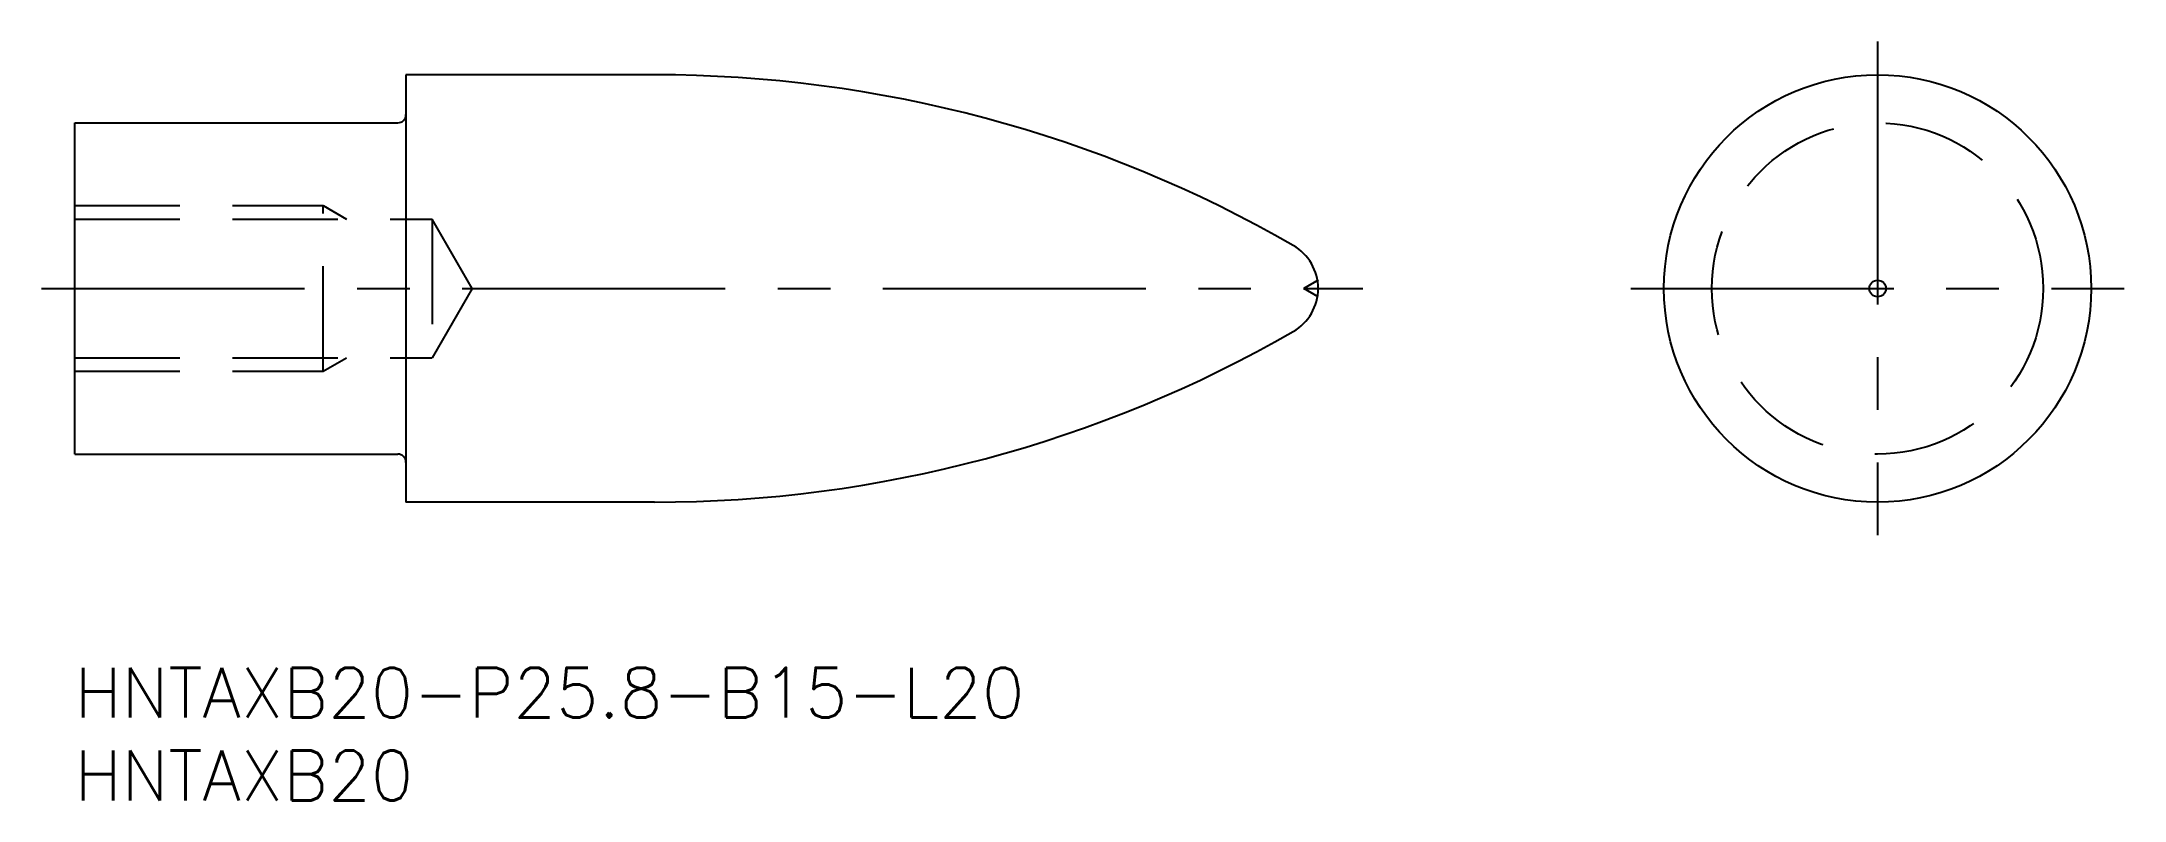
# Model space of a CAD drawing. Extents: x -2 to 124, y -8 to 38.
import ezdxf

# ---------------------------------------------------------------- set-up
doc = ezdxf.new("R2010")
doc.units = 0
doc.header["$LTSCALE"] = 0.5
doc.linetypes.add('CENTER', pattern=[50.8, 31.75, -6.35, 6.35, -6.35])
doc.linetypes.add('DASHED', pattern=[19.05, 12.7, -6.35])
for name, color, linetype in [('MSM_CENTER', 1, 'CENTER'), ('MSM_CONTINUOUS', 7, 'CONTINUOUS'), ('MSM_DASHED', 4, 'DASHED'), ('MSM_PART_NUMBER', 7, 'CONTINUOUS')]:
    doc.layers.add(name, color=color, linetype=linetype)
doc.styles.get("Standard").update_dxf_attribs({"font": 'txt.shx', "height": 3, "bigfont": 'bigfont.shx'})

# ---------------------------------------------------------------- blocks, each defined once
blk = doc.blocks.new('*U2')
at = {"layer": 'MSM_PART_NUMBER'}
blk.add_text('HNTAXB20-P25.8-B15-L20', height=3, dxfattribs=at).set_placement((0, -3))
blk = doc.blocks.new('*U3')
at = {"layer": 'MSM_PART_NUMBER'}
blk.add_text('HNTAXB20', height=3, dxfattribs=at).set_placement((0, -8))

msp = doc.modelspace()

# ---------------------------------------------------------------- linework, layer by layer
at = {"layer": 'MSM_CENTER'}
for p, q in [((108.86, 37.8), (108.86, 8)), ((-2, 22.9), (77.78, 22.9)), ((93.96, 22.9), (123.76, 22.9))]:
    msp.add_line(p, q, dxfattribs=at)
at = {"layer": 'MSM_CONTINUOUS'}
for p, q in [((20, 35.8), (20, 10)), ((35, 35.8), (20, 35.8)), ((0, 12.9), (0, 32.9)), ((0, 32.9), (19.5, 32.9)), ((0, 12.9), (19.5, 12.9)), ((35, 10), (20, 10))]:
    msp.add_line(p, q, dxfattribs=at)
for radius in [12.9, 0.5]:
    msp.add_circle((108.86, 22.9), radius, dxfattribs=at)
for centre, radius, start, end in [((35, -41.6), 77.4, 60.1045, 90), ((19.5, 33.4), 0.5, 270, 0), ((72.08, 22.9), 3, 299.8955, 60.1045), ((35, 87.4), 77.4, 270, 299.8955), ((19.5, 12.4), 0.5, 0, 90)]:
    msp.add_arc(centre, radius, start, end, dxfattribs=at)
at = {"layer": 'MSM_DASHED'}
for p, q in [((0, 27.9), (15, 27.9)), ((15, 17.9), (15, 27.9)), ((15, 27.9), (16.41, 27.09)), ((0, 27.09), (21.58, 27.09)), ((21.58, 27.09), (21.58, 18.71)), ((24, 22.9), (21.58, 27.09)), ((24, 22.9), (21.58, 18.71)), ((75.08, 23.4), (74.22, 22.9)), ((75.08, 22.4), (74.22, 22.9)), ((0, 18.71), (21.58, 18.71)), ((0, 17.9), (15, 17.9)), ((15, 17.9), (16.41, 18.71))]:
    msp.add_line(p, q, dxfattribs=at)
msp.add_circle((108.86, 22.9), 10, dxfattribs=at)

# ---------------------------------------------------------------- block references
at = {"layer": 'MSM_CONTINUOUS'}
for name in ['*U2', '*U3']:
    msp.add_blockref(name, (0, 0), dxfattribs=at)

doc.saveas('drawing.dxf')
